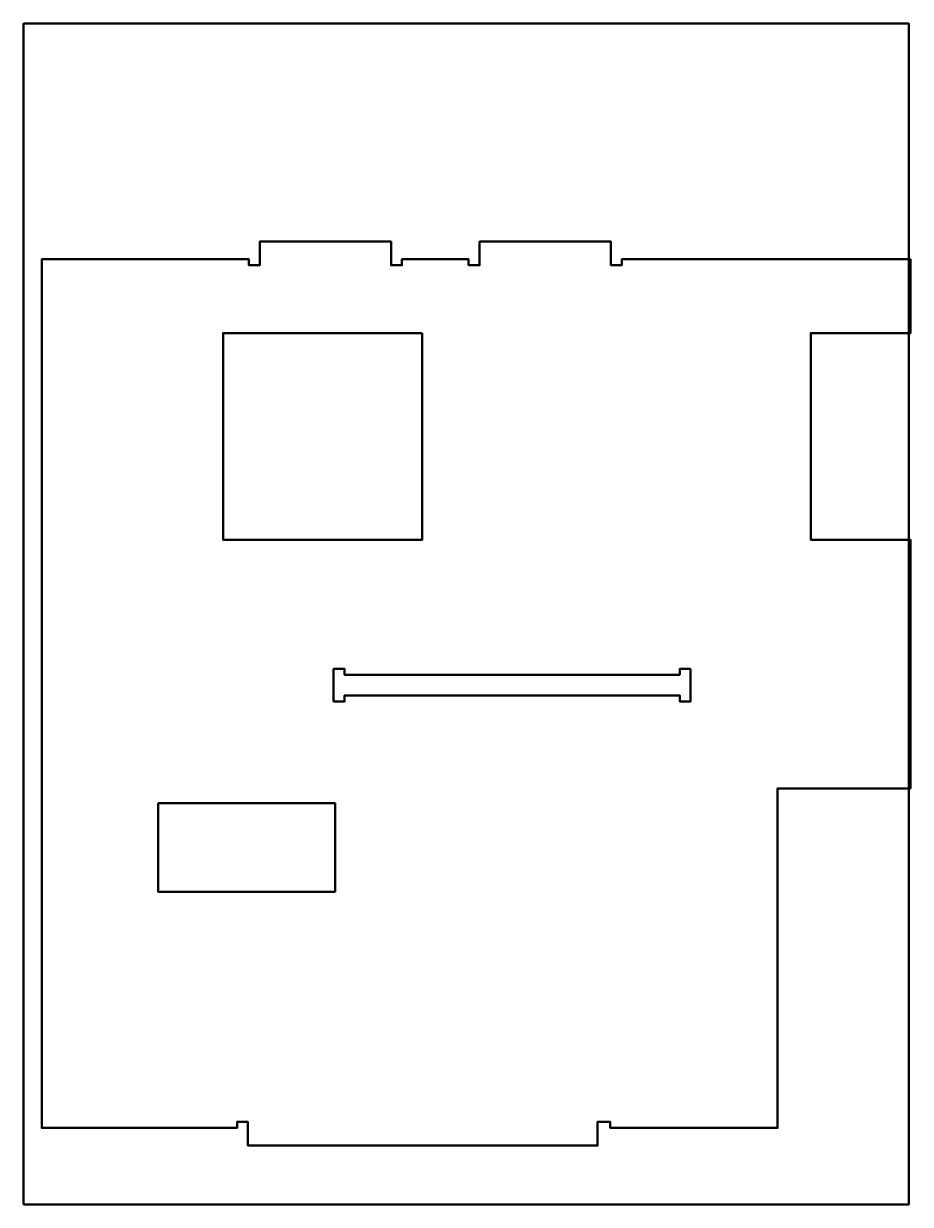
# Paper-space layout 'ISO A3 Title Block' of a CAD drawing. Header units: millimetres. Extents: x 0 to 301, y 0 to 400.
import ezdxf

# ---------------------------------------------------------------- set-up
doc = ezdxf.new("R2010")
doc.units = ezdxf.units.MM
doc.layers.add('Номера', color=7, linetype='Continuous')
doc.layers.add('Чертеж', color=7, linetype='Continuous')

psp = doc.layouts.new('ISO A3 Title Block')

# ---------------------------------------------------------------- linework, layer by layer
at = {"layer": 'Номера', "lineweight": 50}
psp.add_lwpolyline([(0, 0), (300, 0), (300, 400), (0, 400)], close=True, dxfattribs=at)
at = {"layer": 'Чертеж', "color": 242, "lineweight": 50, "true_color": 0xcd2027}
psp.add_lwpolyline([(300.56, 320.16), (202.74, 320.16), (202.74, 318.16), (199.04, 318.16), (199.04, 326.16), (154.54, 326.16), (154.54, 318.16), (150.84, 318.16), (150.84, 320.16), (128.24, 320.16), (128.24, 318.16), (124.54, 318.16), (124.54, 326.16), (80.04, 326.16), (80.04, 318.16), (76.34, 318.16), (76.34, 320.16), (6.13, 320.16), (6.13, 25.91), (72.35, 25.91), (72.35, 27.91), (76.05, 27.91), (76.05, 19.91), (194.55, 19.91), (194.55, 27.98), (198.75, 27.98), (198.75, 25.98), (255.56, 25.91), (255.56, 140.91), (300.56, 140.91), (300.56, 225.16), (266.81, 225.16), (266.81, 295.16), (300.56, 295.16), (300.56, 320.16)], dxfattribs=at)
at = {"layer": 'Чертеж', "lineweight": 50}
for points in [[(135.13, 295.16), (135.13, 225.16), (67.63, 225.16), (67.63, 295.16)], [(226.07, 181.41), (226.07, 170.41), (222.37, 170.41), (222.37, 172.41), (108.77, 172.41), (108.77, 170.41), (105.07, 170.41), (105.07, 181.41), (108.77, 181.41), (108.77, 179.41), (222.37, 179.41), (222.37, 181.41)], [(45.57, 135.91), (45.57, 105.91), (105.57, 105.91), (105.57, 135.91)]]:
    psp.add_lwpolyline(points, close=True, dxfattribs=at)

doc.saveas('drawing.dxf')
